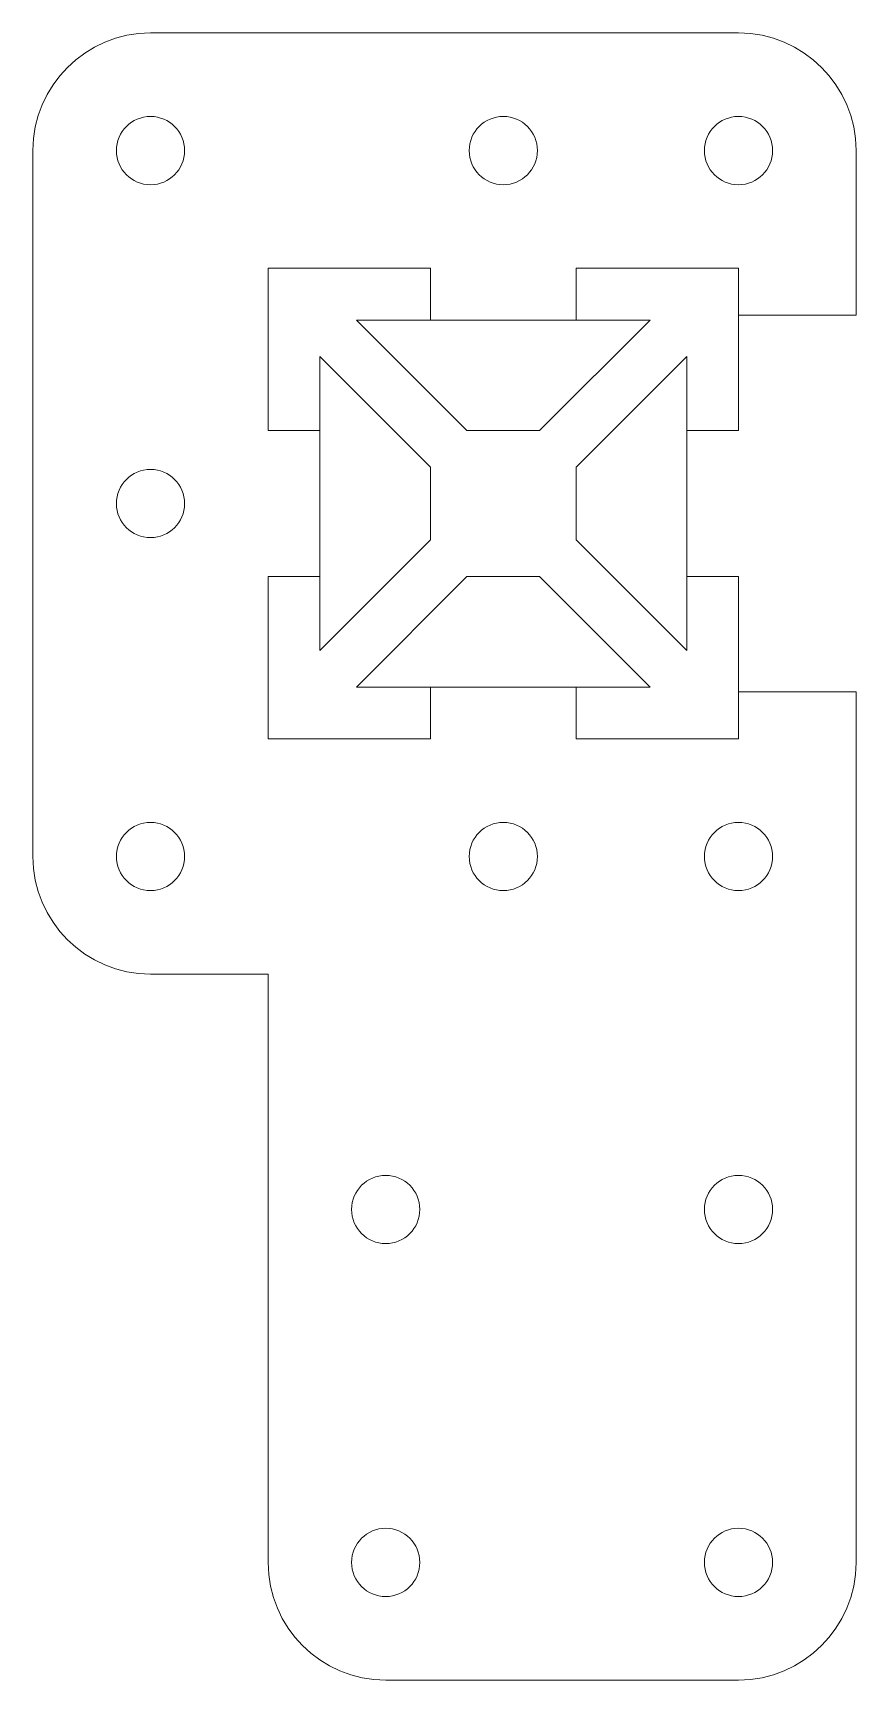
# Model space of a CAD drawing. Header units: millimetres. Extents: x 20 to 55, y -30 to 40.
import ezdxf

# ---------------------------------------------------------------- set-up
doc = ezdxf.new("R2010")
doc.units = ezdxf.units.MM
for name, color, linetype, lineweight, true_color in [('bskel', 5, 'Continuous', 0, 0x0000ff), ('cut', 178, 'Continuous', 0, 0x000000), ('skel', 1, 'Continuous', 0, 0xff0000)]:
    doc.layers.add(name, color=color, linetype=linetype, lineweight=lineweight, true_color=true_color)

msp = doc.modelspace()

# ---------------------------------------------------------------- linework, layer by layer
at = {"layer": 'bskel'}
for p, q in [((30, 30), (36.9, 30)), ((30, 23.1), (30, 30)), ((36.9, 30), (36.9, 27.8)), ((43.1, 27.8), (43.1, 30)), ((43.1, 30), (50, 30)), ((50, 30), (50, 23.1)), ((36.9, 27.8), (43.1, 27.8)), ((32.2, 23.1), (30, 23.1)), ((32.2, 16.9), (32.2, 23.1)), ((50, 23.1), (47.8, 23.1)), ((47.8, 23.1), (47.8, 16.9)), ((30, 10), (30, 16.9)), ((30, 16.9), (32.2, 16.9)), ((47.8, 16.9), (50, 16.9)), ((50, 16.9), (50, 10)), ((43.1, 12.2), (36.9, 12.2)), ((36.9, 12.2), (36.9, 10)), ((43.1, 10), (43.1, 12.2)), ((36.9, 10), (30, 10)), ((50, 10), (43.1, 10))]:
    msp.add_line(p, q, dxfattribs=at)
at = {"layer": 'cut'}
for p, q in [((50, 40), (25, 40)), ((20, 35), (20, 5)), ((55, 28), (55, 35)), ((30, 30), (36.9, 30)), ((30, 23.1), (30, 30)), ((36.9, 30), (36.9, 27.8)), ((43.1, 27.8), (43.1, 30)), ((43.1, 30), (50, 30)), ((50, 30), (50, 28)), ((50, 28), (55, 28)), ((36.9, 27.8), (43.1, 27.8)), ((32.2, 23.1), (30, 23.1)), ((32.2, 16.9), (32.2, 23.1)), ((30, 10), (30, 16.9)), ((30, 16.9), (32.2, 16.9)), ((43.1, 12.2), (36.9, 12.2)), ((36.9, 12.2), (36.9, 10)), ((43.1, 10), (43.1, 12.2)), ((50, 12), (50, 10)), ((50, 12), (55, 12)), ((55, 0), (55, 12)), ((36.9, 10), (30, 10)), ((50, 10), (43.1, 10)), ((25, 0), (30, 0)), ((30, -25), (30, 0)), ((55, 0), (55, -25)), ((50, -30), (35, -30))]:
    msp.add_line(p, q, dxfattribs=at)
for centre in [(25, 35), (40, 35), (50, 35), (25, 20), (25, 5), (40, 5), (50, 5), (35, -10), (50, -10), (35, -25), (50, -25)]:
    msp.add_circle(centre, 1.45, dxfattribs=at)
for centre, start, end in [((25, 35), 90, 180), ((50, 35), 0, 90), ((25, 5), 180, 270), ((35, -25), 180, 270), ((50, -25), 270, 0)]:
    msp.add_arc(centre, 5, start, end, dxfattribs=at)
at = {"layer": 'skel'}
for p, q in [((30, 30), (30, 23.1)), ((36.9, 30), (30, 30)), ((36.9, 30), (36.9, 27.8)), ((50, 30), (43.1, 30)), ((43.1, 27.8), (43.1, 30)), ((50, 23.1), (50, 30)), ((33.756, 27.8), (38.456, 23.1)), ((36.9, 27.8), (33.756, 27.8)), ((46.244, 27.8), (41.544, 23.1)), ((46.244, 27.8), (43.1, 27.8)), ((32.2, 26.244), (32.2, 23.1)), ((32.2, 26.244), (36.9, 21.544)), ((47.8, 26.244), (43.1, 21.544)), ((47.8, 23.1), (47.8, 26.244)), ((32.2, 23.1), (30, 23.1)), ((41.544, 23.1), (38.456, 23.1)), ((50, 23.1), (47.8, 23.1)), ((36.9, 21.544), (36.9, 18.456)), ((43.1, 18.456), (43.1, 21.544)), ((36.9, 18.456), (32.2, 13.756)), ((43.1, 18.456), (47.8, 13.756)), ((30, 16.9), (32.2, 16.9)), ((30, 16.9), (30, 10)), ((32.2, 16.9), (32.2, 13.756)), ((38.456, 16.9), (33.756, 12.2)), ((38.456, 16.9), (41.544, 16.9)), ((41.544, 16.9), (46.244, 12.2)), ((47.8, 13.756), (47.8, 16.9)), ((47.8, 16.9), (50, 16.9)), ((50, 10), (50, 16.9)), ((33.756, 12.2), (36.9, 12.2)), ((36.9, 12.2), (36.9, 10)), ((43.1, 10), (43.1, 12.2)), ((43.1, 12.2), (46.244, 12.2)), ((30, 10), (36.9, 10)), ((43.1, 10), (50, 10))]:
    msp.add_line(p, q, dxfattribs=at)

doc.saveas('drawing.dxf')
